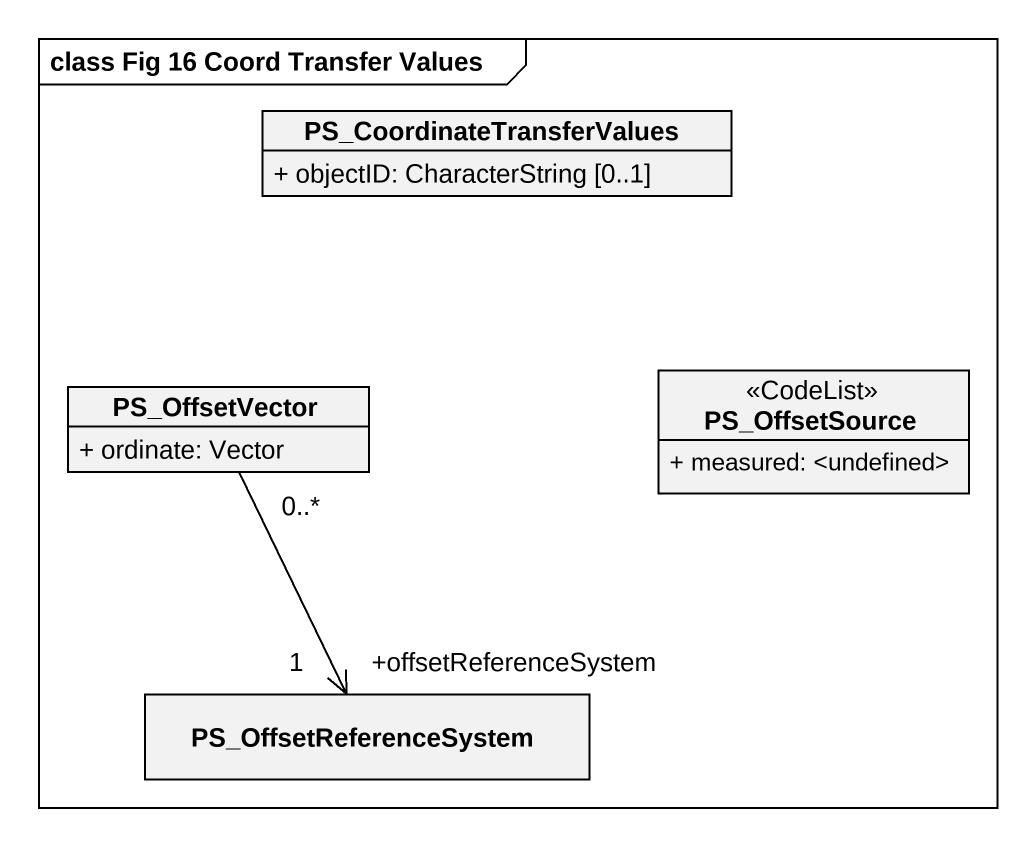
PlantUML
@startuml
mainframe class Fig 16 Coord Transfer Values
hide circle
hide empty members
skinparam classAttributeIconSize 0
class PS_CoordinateTransferValues {
  + objectID: CharacterString [0..1]
}
class PS_OffsetVector {
  + ordinate: Vector
}
class PS_OffsetSource <<CodeList>> {
  + measured: <undefined>
}
class PS_OffsetReferenceSystem
PS_OffsetVector "0..*" --> "+offsetReferenceSystem\n1" PS_OffsetReferenceSystem
@enduml
